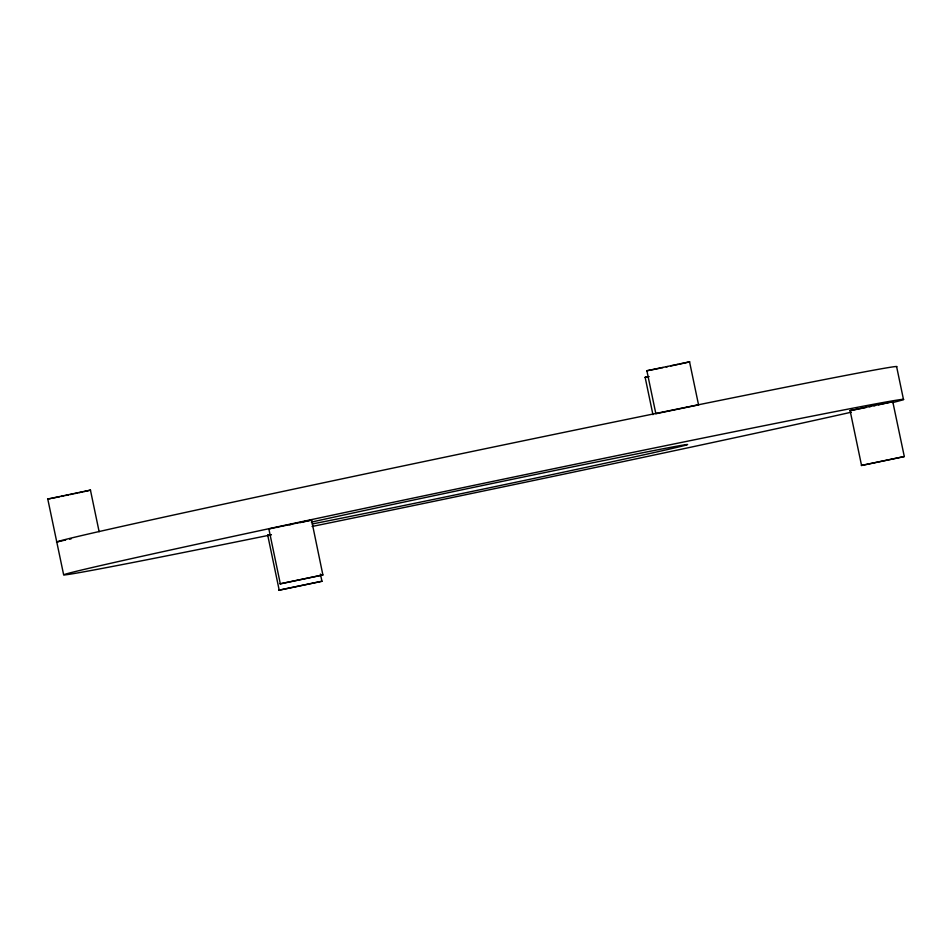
<?xml version="1.0" encoding="UTF-8"?>
<svg xmlns="http://www.w3.org/2000/svg" width="952" height="952" viewBox="0 0 952 952"><rect width="100%" height="100%" fill="white"/><g stroke="black" fill="none" stroke-linecap="round" stroke-linejoin="round"><path stroke-width="1.43" d="M87.727 490.78L90.523 490.113L47.6 499.062L50.718 498.515M56.584 542.093L59.488 541.39M648.693 376.54L644.98 377.42L648.943 376.718M688.177 362.188L689.724 361.808L646.706 370.78L650.668 370.066M311.709 519.994L268.69 528.979L269.856 528.8M321.966 581.255L279.031 590.192L321.966 581.255L320.384 574.056M904.305 456.555L861.477 465.468L904.305 456.555L892.774 401.708M308.008 520.875L311.625 520.03M322.883 574.96L280.15 583.85L322.883 574.96L311.542 520.054M656.309 413.644L698.72 404.838L697.685 405.112M687.558 362.343L684.119 363.105M270.463 534.631L267.667 535.298L270.689 534.786M86.906 490.958L83.931 491.613M60.297 541.212L63.272 540.558M306.104 521.303L302.653 522.053M683.036 363.343L679.383 364.128M82.788 491.863L78.945 492.696M64.427 540.308L65.652 540.046M678.05 364.414L675.218 365.009M300.035 522.612L301.368 522.327M673.754 365.33L670.732 365.961M77.552 492.993L74.649 493.6M69.663 539.189L71.102 538.88M878.434 404.862L892.94 401.649L849.922 410.633L858.097 409.086M73.149 493.921L70.103 494.564M873.948 405.814L875.459 405.493M666.138 366.925L667.673 366.603M68.568 494.885L65.509 495.516M289.658 524.802L291.193 524.481M869.343 406.778L870.878 406.456M661.628 367.853L663.104 367.543M63.998 495.825L61.083 496.432M863.393 408.003L866.32 407.397M660.188 368.15L656.13 368.983M59.678 496.718L51.563 498.348M861.988 408.289L859.335 408.825M687.392 407.028L688.034 406.897M276.877 527.432L278.115 527.182M654.893 369.233L651.596 369.888M57.751 541.914L56.727 542.093M896.641 366.746L903.496 399.554M850.088 410.574L861.548 465.445M689.557 361.855L698.554 404.886M646.872 370.721L655.868 413.763M645.147 377.373L652.941 414.667M268.857 528.919L280.316 583.79M267.738 535.274L279.198 590.145M90.452 490.137L99.139 531.74M47.767 499.003L63.641 574.758M57.191 542.188A429.197 3.748 -11.8 0 1 475.655 450.736A429.197 3.748 -11.8 0 1 896.356 366.865M271.415 534.774A429.197 3.748 -11.8 0 1 101.614 565.357A429.197 3.748 -11.8 0 1 619.669 455.104A429.197 3.748 -11.8 0 1 892.631 402.577M851.362 412.18A429.197 3.748 -11.8 0 1 312.089 526.468M311.34 522.124A209.38 1.833 -11.8 0 1 617.432 457.781A209.38 1.833 -11.8 0 1 618.752 460.316A209.38 1.833 -11.8 0 1 312.292 523.957"/></g></svg>
